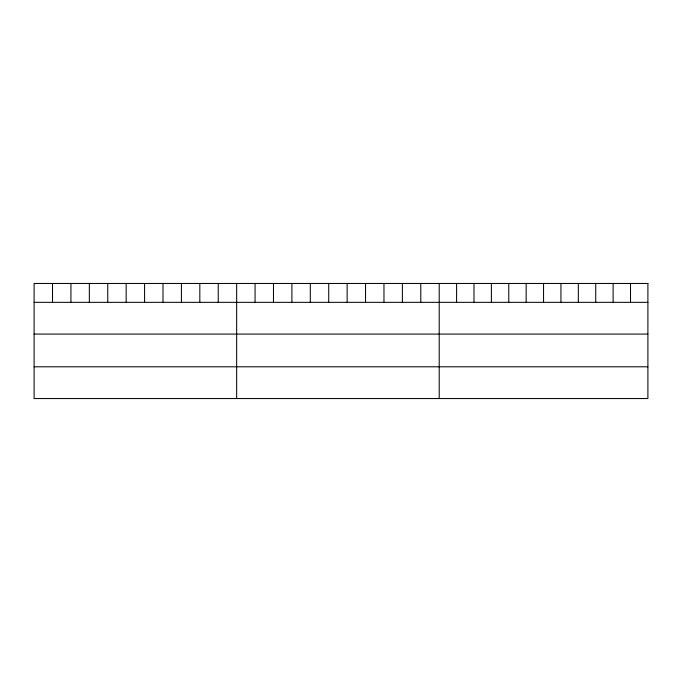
<?xml version="1.0" encoding="UTF-8"?>
<svg xmlns="http://www.w3.org/2000/svg" width="682" height="682" viewBox="0 0 682 682"><rect width="100%" height="100%" fill="white"/><g stroke="black" fill="none" stroke-linecap="round" stroke-linejoin="round"><path stroke-width="1.02" d="M34.1 302.339L647.9 302.339M34.1 334.086L647.9 334.086M34.1 366.797L647.9 366.797M630.509 283.456L630.509 302.339M613.118 283.456L613.118 302.339M595.727 283.456L595.727 302.339M578.336 283.456L578.336 302.339M560.945 283.456L560.945 302.339M543.554 283.456L543.554 302.339M526.163 283.456L526.163 302.339M508.772 283.456L508.772 302.339M491.381 283.456L491.381 302.339M473.99 283.456L473.99 302.339M456.599 283.456L456.599 302.339M439.208 283.456L439.208 398.544M420.794 283.456L420.794 302.339M402.38 283.456L402.38 302.339M383.966 283.456L383.966 302.339M365.552 283.456L365.552 302.339M347.138 283.456L347.138 302.339M328.724 283.456L328.724 302.339M310.31 283.456L310.31 302.339M291.896 283.456L291.896 302.339M273.482 283.456L273.482 302.339M255.068 283.456L255.068 302.339M236.654 283.456L236.654 398.544M218.24 283.456L218.24 302.339M199.826 283.456L199.826 302.339M181.412 283.456L181.412 302.339M162.998 283.456L162.998 302.339M144.584 283.456L144.584 302.339M126.17 283.456L126.17 302.339M107.756 283.456L107.756 302.339M89.342 283.456L89.342 302.339M70.928 283.456L70.928 302.339M52.514 283.456L52.514 302.339M647.9 283.456L34.1 283.456L34.1 398.544L647.9 398.544L647.9 283.456"/></g></svg>
